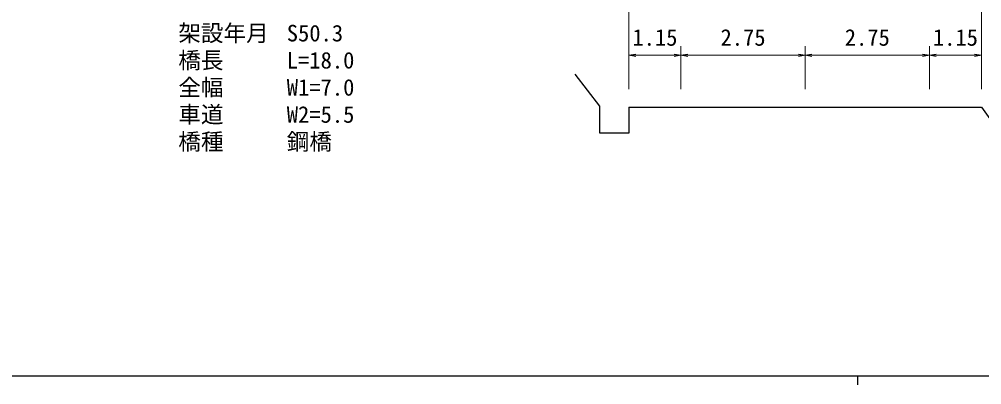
# Model space of a CAD drawing. Units: millimetres at full size, sheet at 1:1000, with parts at other scales. Extents: x 40000 to 680000, y 20000 to 380000.
# Drawn here: x 175245 to 281746, y 204000 to 244432 of the extents above; entities that cross this region are included whole.
import ezdxf
from ezdxf.enums import TextEntityAlignment as Align

# ---------------------------------------------------------------- set-up
doc = ezdxf.new("R2010")
doc.units = ezdxf.units.MM
doc.header["$LTSCALE"] = 1000
for name, color, linetype, lineweight in [('M-BGD', 7, 'Continuous', 25), ('M-STR-HTXT', 7, 'Continuous', 13), ('M-TTL-BAND', 7, 'Continuous', 25)]:
    doc.layers.add(name, color=color, linetype=linetype, lineweight=lineweight)
doc.styles.add('ＭＳ ゴシック', font='')
doc.styles.get('ＭＳ ゴシック').set_extended_font_data('MS Gothic')

# ---------------------------------------------------------------- blocks, each defined once
blk = doc.blocks.new('open_arrow')
at = {"color": 0, "linetype": 'Continuous', "lineweight": -2}
blk.add_lwpolyline([(7.5, 1.25), (0, 0), (7.5, -1.25)], dxfattribs=at)

msp = doc.modelspace()

# ---------------------------------------------------------------- linework, layer by layer
at = {"layer": 'M-BGD'}
for p, q in [((239469, 234836), (236758, 238347)), ((281707, 234707), (285830, 228927))]:
    msp.add_line(p, q, dxfattribs=at)
for points in [[(242707, 234707), (242707, 231847), (239469, 231847), (239469, 234836)], [(242707, 234707), (248457, 234707), (262207, 234707), (275957, 234707), (281707, 234707)]]:
    msp.add_lwpolyline(points, dxfattribs=at)
at = {"layer": 'M-STR-HTXT'}
for p, q in [((242707, 236707), (242707, 246555)), ((281707, 236707), (281707, 246555)), ((248457, 236707), (248457, 241453)), ((262207, 236707), (262207, 241453)), ((275957, 236707), (275957, 241453)), ((242707, 240453), (248457, 240453)), ((248457, 240453), (262207, 240453)), ((262207, 240453), (275957, 240453)), ((275957, 240453), (281707, 240453))]:
    msp.add_line(p, q, dxfattribs=at)
at = {"layer": 'M-TTL-BAND'}
for p, q in [((40000, 205000), (579000, 205000)), ((268000, 205000), (268000, 204000))]:
    msp.add_line(p, q, dxfattribs=at)

# ---------------------------------------------------------------- block references
at = {"layer": 'M-STR-HTXT', "xscale": 100, "yscale": 100}
for p in [(242707, 240453), (248457, 240453), (262207, 240453), (275957, 240453)]:
    msp.add_blockref('open_arrow', p, dxfattribs=at)
at = {"layer": 'M-STR-HTXT', "xscale": 100, "yscale": 100, "rotation": 180}
for p in [(248457, 240453), (262207, 240453), (275957, 240453), (281707, 240453)]:
    msp.add_blockref('open_arrow', p, dxfattribs=at)

# ---------------------------------------------------------------- texts
at = {"layer": 'M-STR-HTXT', "style": 'ＭＳ ゴシック'}
for s, p in [('架設年月', (192846, 241430)), ('S50.3', (204846, 241430)), ('橋長', (192846, 238430)), ('L=18.0', (204846, 238430)), ('全幅', (192846, 235430)), ('W1=7.0', (204846, 235430)), ('車道', (192846, 232430)), ('W2=5.5', (204846, 232430)), ('橋種', (192846, 229430)), ('鋼橋', (204846, 229430))]:
    msp.add_text(s, height=1833, dxfattribs=at).set_placement(p, align=Align.BOTTOM_LEFT)
for s, p in [('1.15', (245582, 240953)), ('2.75', (255332, 240953)), ('2.75', (269082, 240953)), ('1.15', (278832, 240953))]:
    msp.add_text(s, height=1833, dxfattribs=at).set_placement(p, align=Align.BOTTOM_CENTER)

doc.saveas('drawing.dxf')
